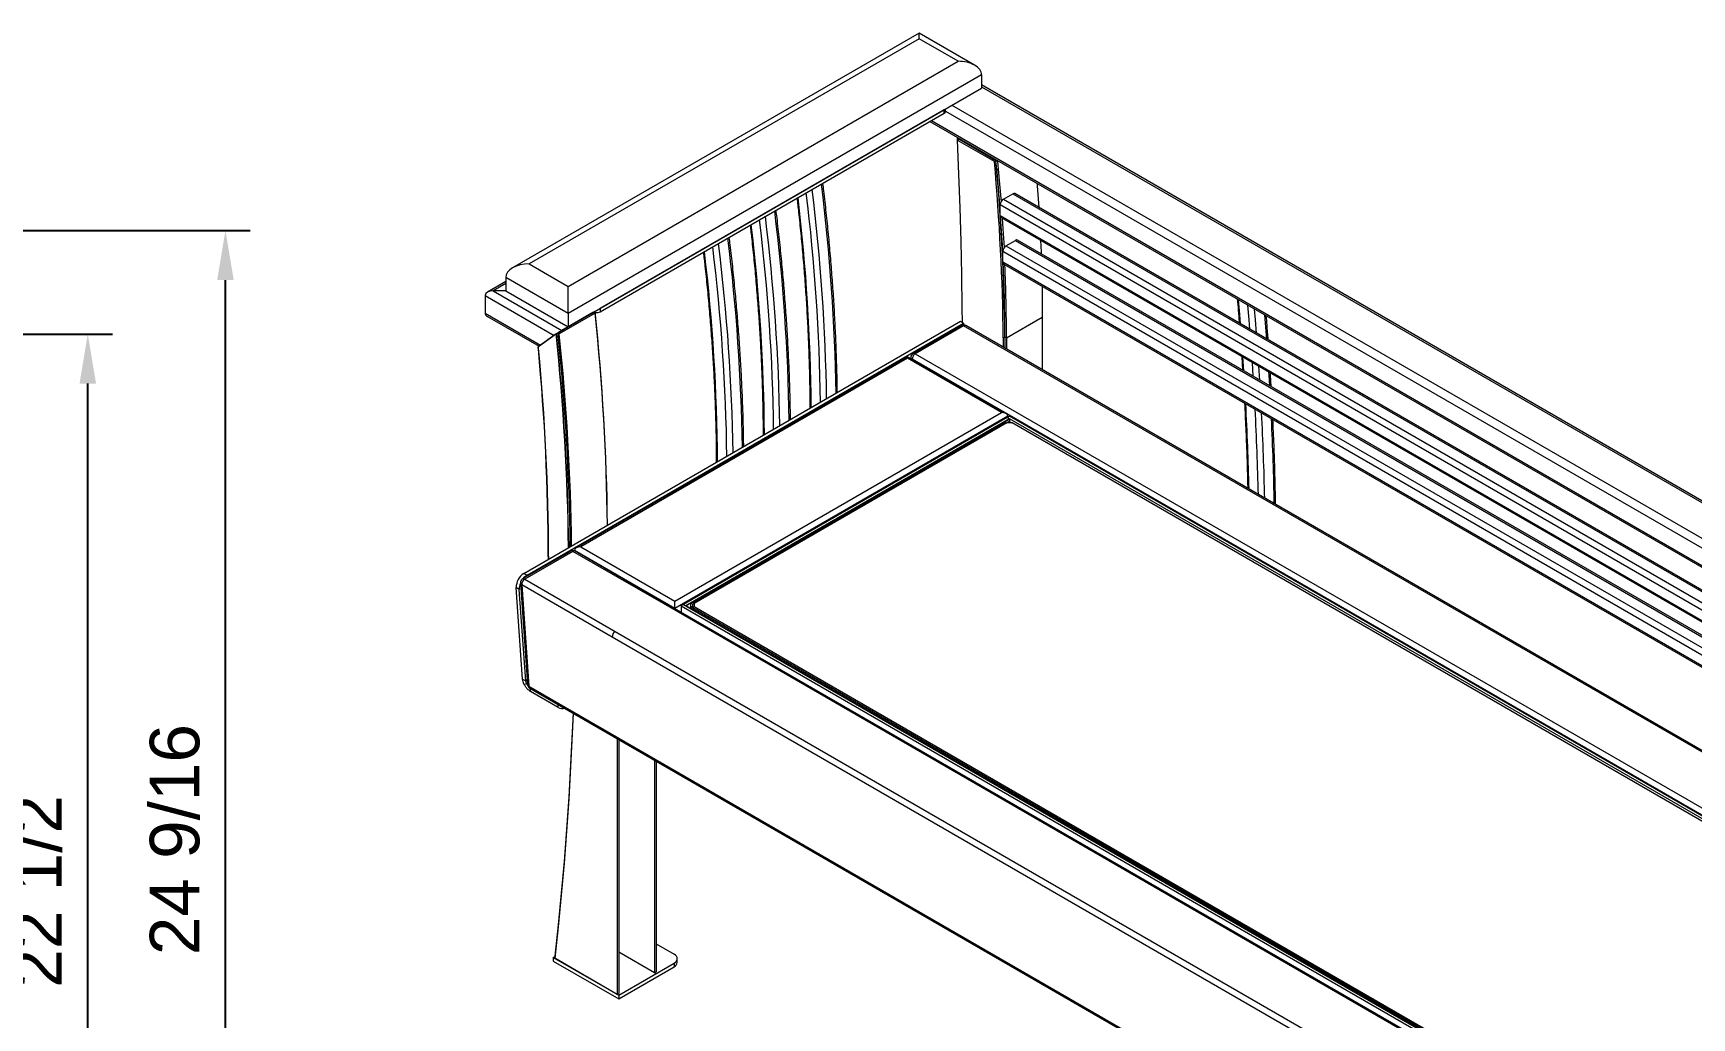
# Model space of a CAD drawing. Header units: inches. Extents: x -1 to 190, y -8 to 118.
# Drawn here: x 125.17 to 158.62, y 49.13 to 68.98 of the extents above; entities that cross this region are included whole.
import ezdxf

# ---------------------------------------------------------------- set-up
doc = ezdxf.new("R2010")
doc.units = ezdxf.units.IN
doc.layers.add('ZANO_R', color=7, linetype='Continuous', lineweight=0)
doc.layers.add('ZANO_W', color=1, linetype='Continuous', lineweight=0)
doc.styles.get("Standard").update_dxf_attribs({"font": 'ARIALUNI.TTF'})
doc.dimstyles.new('amerykanie', dxfattribs={"dimtxt": 50, "dimasz": 50, "dimexe": 0.5, "dimexo": 0.5, "dimgap": 1, "dimtad": 1, "dimdec": 0, "dimzin": 0, "dimlunit": 5, "dimtxsty": 'Standard', "dimcen": 0.09, "dimclrd": 1, "dimclre": 1, "dimclrt": 1, "dimazin": 0, "dimtfac": 1, "dimtdec": 0, "dimtmove": 0, "dimatfit": 3, "dimfxl": 1, "dimtzin": 0, "dimarcsym": 1})

# ---------------------------------------------------------------- blocks, each defined once
blk = doc.blocks.new('*D373')
at = {"layer": 'ZANO_W', "color": 1, "lineweight": -2}
for p, q in [((116.662, 62.918), (126.772, 62.918)), ((126.272, 41.444), (126.272, 61.918)), ((116.662, 40.444), (126.772, 40.444))]:
    blk.add_line(p, q, dxfattribs=at)
at = {"layer": 'ZANO_W', "color": 1}
for points in [[(126.438, 61.918), (126.105, 61.918), (126.272, 62.918)], [(126.105, 41.444), (126.438, 41.444), (126.272, 40.444)]]:
    blk.add_solid(points, dxfattribs=at)
at = {"layer": 'ZANO_W', "color": 1, "insert": (125.253, 51.681), "char_height": 1, "attachment_point": 5, "rotation": 90}
blk.add_mtext('22 1/2', dxfattribs=at)
blk = doc.blocks.new('*D375')
at = {"layer": 'ZANO_W', "color": 1, "lineweight": -2}
for p, q in [((121.414, 65.005), (129.548, 65.005)), ((129.048, 41.444), (129.048, 64.005)), ((116.662, 40.444), (129.548, 40.444))]:
    blk.add_line(p, q, dxfattribs=at)
at = {"layer": 'ZANO_W', "color": 1}
for points in [[(129.215, 64.005), (128.881, 64.005), (129.048, 65.005)], [(128.881, 41.444), (129.215, 41.444), (129.048, 40.444)]]:
    blk.add_solid(points, dxfattribs=at)
at = {"layer": 'ZANO_W', "color": 1, "insert": (128.029, 52.724), "char_height": 1, "attachment_point": 5, "rotation": 90}
blk.add_mtext('24 9/16', dxfattribs=at)

msp = doc.modelspace()

# ---------------------------------------------------------------- linework, layer by layer
at = {"layer": 'ZANO_R'}
for p, q in [((143.03675, 68.98348), (134.83953, 64.25133)), ((144.15671, 68.33694), (143.03675, 68.98348)), ((143.03675, 68.87067), (135.17313, 64.3311)), ((143.82311, 68.41672), (143.03675, 68.87067)), ((135.95949, 63.87715), (143.82311, 68.41672)), ((144.29492, 68.1443), (135.95949, 63.33235)), ((144.29492, 68.1443), (144.29492, 67.87551)), ((188.26925, 42.55618), (144.29493, 67.94202)), ((135.95949, 63.06357), (144.29492, 67.87551)), ((144.29493, 67.90291), (188.23538, 42.53662)), ((136.6076, 63.43771), (143.5433, 67.44161)), ((136.6076, 63.36506), (143.5433, 67.36896)), ((143.5433, 67.36896), (143.5433, 67.44161)), ((143.56936, 67.40528), (143.56936, 67.45665)), ((143.56936, 67.41384), (187.44901, 42.08266)), ((143.69586, 67.52968), (187.61259, 42.17709)), ((143.25301, 67.20138), (187.10683, 41.88512)), ((143.2869, 67.22094), (187.14071, 41.90468)), ((143.80401, 66.8643), (143.82047, 66.8738)), ((143.80401, 66.8643), (143.80575, 66.82892)), ((143.83552, 66.84611), (143.80401, 66.8643)), ((143.80407, 66.82795), (143.83552, 66.84611)), ((144.55573, 66.39402), (143.80407, 66.82795)), ((143.83552, 66.84611), (143.85198, 66.85561)), ((144.58719, 66.41218), (143.83552, 66.84611)), ((144.55573, 66.39402), (144.58719, 66.41218)), ((144.58755, 66.40813), (144.60733, 66.41955)), ((144.61831, 66.39421), (144.58759, 66.40765)), ((144.59606, 66.42606), (144.59656, 66.41333)), ((144.59607, 66.42605), (144.59657, 66.41334)), ((144.60302, 66.24321), (144.60387, 66.22031)), ((144.60305, 66.24288), (144.6039, 66.21991)), ((144.61831, 66.39421), (144.63477, 66.40371)), ((144.73795, 65.63501), (144.92667, 65.74396)), ((144.73795, 65.63501), (186.49263, 41.53055)), ((144.92667, 65.74396), (186.68135, 41.6395)), ((186.70741, 41.65454), (144.97115, 65.74837)), ((144.67504, 65.30812), (144.67504, 65.52605)), ((144.67504, 65.52605), (186.3668, 41.45791)), ((144.67504, 65.30812), (186.17804, 41.34894)), ((144.69347, 65.26739), (186.15198, 41.3339)), ((144.72626, 64.37049), (144.72626, 64.58842)), ((144.72626, 64.58842), (185.58031, 41.00388)), ((144.78917, 64.69738), (144.9779, 64.80633)), ((144.78917, 64.69738), (185.70614, 41.07652)), ((144.9779, 64.80633), (185.89487, 41.18547)), ((185.92092, 41.20051), (145.02238, 64.81074)), ((135.17313, 64.3311), (135.95949, 63.87715)), ((144.72626, 64.37049), (185.39155, 40.89491)), ((144.74469, 64.32975), (185.36549, 40.87987)), ((134.70131, 63.97593), (134.33117, 63.76225)), ((134.70131, 63.93682), (134.44681, 63.7899)), ((135.95949, 63.33235), (134.70131, 64.05868)), ((134.70131, 64.05868), (134.70131, 63.7899)), ((134.28325, 63.69546), (134.28325, 63.3395)), ((134.28325, 63.69546), (135.67799, 62.89029)), ((134.70131, 63.7899), (134.44681, 63.7899)), ((134.44681, 63.7899), (135.83224, 62.99011)), ((134.70131, 63.7899), (135.95949, 63.06357)), ((134.28325, 63.3395), (135.40486, 62.69201)), ((134.33117, 63.27272), (135.37484, 62.67022)), ((136.47253, 63.34995), (135.75413, 62.93522)), ((136.50373, 63.33651), (135.78028, 62.91887)), ((136.41881, 63.32334), (135.79601, 62.96381)), ((136.45504, 63.34964), (135.83224, 62.99011)), ((135.95949, 63.33235), (135.95949, 63.06357)), ((136.4188, 63.32333), (136.42261, 63.32113)), ((136.47227, 63.35467), (136.43952, 63.33089)), ((136.47227, 63.35467), (136.50373, 63.37283)), ((136.47277, 63.34984), (136.47227, 63.35467)), ((136.47253, 63.34995), (136.50373, 63.33651)), ((136.49164, 63.36762), (136.48891, 63.36919)), ((136.6076, 63.43771), (136.6076, 63.36506)), ((144.79863, 62.83948), (145.52209, 63.25712)), ((145.52207, 63.2932), (145.52209, 63.29321)), ((145.52209, 63.29321), (145.52209, 63.25712)), ((145.52209, 63.25712), (145.52209, 62.19769)), ((150.04677, 62.81828), (150.00922, 63.30111)), ((135.06747, 58.0926), (143.87139, 63.175)), ((135.13038, 58.05629), (143.9343, 63.13868)), ((135.71737, 62.91887), (135.35584, 62.65643)), ((135.72213, 62.92233), (135.36061, 62.65988)), ((135.67799, 62.89029), (135.40486, 62.69201)), ((135.72213, 62.92233), (135.75358, 62.94049)), ((135.75468, 62.92989), (135.78028, 62.91887)), ((136.02871, 63.09814), (136.03252, 63.09594)), ((136.1105, 63.14535), (136.11431, 63.14315)), ((143.88982, 63.08862), (142.91473, 62.52572)), ((143.9343, 63.08422), (142.95921, 62.52131)), ((143.87139, 63.175), (143.9343, 63.13868)), ((143.9343, 63.13868), (143.9343, 63.10054)), ((183.88151, 40.02318), (143.9343, 63.08422)), ((183.90757, 40.03822), (143.97878, 63.08862)), ((144.73572, 62.83925), (144.76718, 62.85741)), ((144.73572, 62.83925), (144.73572, 62.65165)), ((144.79863, 62.83948), (144.76718, 62.85764)), ((144.76718, 62.85764), (144.76718, 62.63349)), ((144.76718, 62.85741), (144.76718, 62.63349)), ((144.79863, 62.83948), (144.79863, 62.61533)), ((142.80194, 62.46067), (136.12327, 58.60516)), ((142.80194, 62.43059), (136.21223, 58.62643)), ((144.78918, 61.31347), (142.80194, 62.46067)), ((144.70021, 61.33474), (142.80194, 62.43059)), ((142.87024, 62.44867), (142.87024, 62.42124)), ((182.7806, 39.38764), (142.8963, 62.41235)), ((142.8963, 62.41235), (142.8963, 62.4062)), ((142.95921, 62.52131), (182.90642, 39.46028)), ((149.54331, 62.46763), (149.56168, 62.19026)), ((149.5869, 62.17569), (149.56859, 62.45304)), ((149.77618, 62.06642), (149.75795, 62.34372)), ((149.90691, 61.99096), (149.88906, 62.26803)), ((138.11051, 57.53058), (144.70021, 61.33474)), ((144.82603, 61.26209), (138.11051, 57.3853)), ((144.81519, 61.23198), (138.28838, 57.46414)), ((144.81519, 61.23198), (144.86237, 61.25922)), ((144.86237, 61.20475), (144.81519, 61.23198)), ((182.7177, 39.35133), (144.81519, 61.23198)), ((144.82603, 61.26209), (144.82603, 61.23824)), ((182.76488, 39.37857), (144.86237, 61.25922)), ((144.86237, 61.20475), (138.33557, 57.4369)), ((138.33557, 57.4369), (144.81519, 61.17751)), ((144.75228, 61.12303), (138.42993, 57.47322)), ((144.80867, 61.12581), (138.49935, 57.48352)), ((144.80386, 61.12303), (144.75228, 61.12303)), ((144.75228, 61.09326), (144.75228, 61.12303)), ((144.91607, 61.12581), (144.80867, 61.12581)), ((144.81519, 61.17751), (144.90474, 61.12581)), ((144.86237, 61.20475), (144.86237, 61.15027)), ((182.67618, 39.32736), (144.91607, 61.12581)), ((136.01048, 58.53998), (135.04053, 57.98004)), ((138.11051, 57.3853), (136.08641, 58.55379)), ((136.08641, 58.55379), (136.08641, 58.54615)), ((137.92379, 57.4868), (136.09944, 58.53998)), ((136.21223, 58.62643), (138.11051, 57.53058)), ((136.05496, 58.53557), (135.08501, 57.97564)), ((135.5591, 58.52237), (135.55913, 58.47181)), ((135.55913, 58.47181), (135.55913, 58.37643)), ((135.55917, 58.47178), (135.55913, 58.47181)), ((135.55919, 58.43546), (135.55919, 58.37647)), ((135.56395, 58.43892), (135.56395, 58.37922)), ((137.87932, 57.48239), (136.05496, 58.53557)), ((134.99627, 57.89669), (135.14137, 55.85147)), ((135.06747, 58.0926), (135.13038, 58.05629)), ((135.08501, 57.97564), (136.90937, 56.92246)), ((134.97359, 57.76991), (134.91068, 57.80623)), ((135.04153, 55.96185), (134.91068, 57.80623)), ((135.10444, 55.92553), (134.97359, 57.76991)), ((135.0223, 57.86109), (135.1674, 55.81586)), ((136.84666, 56.80791), (135.0223, 57.86109)), ((177.61731, 34.54214), (137.87932, 57.48239)), ((177.66179, 34.54654), (137.92379, 57.4868)), ((138.11051, 57.3853), (138.11051, 57.37901)), ((138.28838, 57.46414), (138.24121, 57.4369)), ((138.24121, 57.4369), (177.57501, 34.72998)), ((138.24121, 57.4369), (138.24121, 57.30356)), ((138.33557, 57.4369), (138.28838, 57.46414)), ((138.28838, 57.46414), (177.62219, 34.75722)), ((177.52783, 34.81169), (138.33557, 57.4369)), ((138.42993, 57.47322), (138.42993, 57.40059)), ((138.42993, 57.40059), (177.46492, 34.86617)), ((138.47711, 57.42781), (138.42994, 57.40058)), ((138.47711, 57.47068), (138.49935, 57.48352)), ((138.47711, 57.39804), (138.47711, 57.47068)), ((138.47711, 57.39804), (138.49936, 57.42152)), ((177.5077, 34.86617), (138.47711, 57.39804)), ((138.47711, 57.39804), (138.47711, 57.37335)), ((138.49935, 57.48352), (138.49936, 57.42152)), ((138.49936, 57.42152), (177.52132, 34.89462)), ((136.90937, 56.92246), (176.64737, 33.9822)), ((176.58466, 33.86765), (136.84666, 56.80791)), ((135.04153, 55.96185), (135.10444, 55.92553)), ((135.12603, 55.86379), (135.0742, 55.85253)), ((135.13487, 55.9431), (135.10444, 55.92553)), ((135.1674, 55.81586), (178.55411, 30.76924)), ((135.18563, 55.78072), (178.57235, 30.7341)), ((135.2027, 55.70985), (135.2027, 55.77087)), ((135.76101, 55.38754), (135.2027, 55.70985)), ((135.76101, 55.38754), (135.76101, 55.44856)), ((136.94703, 54.76388), (136.94703, 49.60467)), ((136.97849, 54.74572), (136.97849, 49.62283)), ((137.70194, 54.32808), (137.70194, 50.04047)), ((137.73339, 54.30993), (137.73339, 50.05863)), ((137.73339, 50.62153), (138.09512, 50.41271)), ((135.6574, 50.34916), (135.6923, 50.36931)), ((135.6574, 50.34916), (135.6574, 50.27652)), ((135.6574, 50.34916), (136.97849, 49.58651)), ((135.6574, 50.27652), (136.97849, 49.51387)), ((136.94703, 49.60467), (135.68909, 50.33087)), ((135.68932, 50.37145), (135.69332, 50.36858)), ((137.70194, 50.04047), (136.97849, 50.45811)), ((136.97849, 49.58651), (138.09512, 50.23113)), ((138.09512, 50.23113), (138.09512, 50.15849)), ((138.16027, 50.24928), (138.16027, 50.32192)), ((136.97849, 49.51387), (138.09512, 50.15849)), ((137.70194, 50.04047), (137.73339, 50.05863)), ((136.94703, 49.60467), (136.97849, 49.62283)), ((136.97849, 49.58651), (136.97849, 49.51387))]:
    msp.add_line(p, q, dxfattribs=at)
at = {"layer": 'ZANO_R', "flags": 128}
for points in [[(143.03675, 68.87067), (143.03675, 68.9039), (143.03675, 68.93189), (143.03675, 68.95417), (143.03675, 68.97036), (143.03675, 68.98019), (143.03675, 68.98348)], [(143.80407, 66.82795), (143.83498, 66.14392), (143.86013, 65.4629), (143.87951, 64.78495), (143.89311, 64.11014), (143.90094, 63.43855), (143.90251, 63.15703)], [(144.61831, 66.39421), (144.66054, 65.94022), (144.69005, 65.58181)], [(145.41715, 65.95205), (145.4206, 65.90643), (145.45072, 65.47152)], [(144.71394, 65.25557), (144.72815, 65.04001), (144.75015, 64.65919)], [(145.48665, 64.80949), (145.4967, 64.56846), (145.49792, 64.53621)], [(135.95949, 63.33235), (135.9595, 63.37024), (135.95949, 63.41214), (135.95949, 63.45734), (135.95949, 63.50505), (135.95949, 63.55448), (135.95949, 63.60476), (135.95949, 63.65504), (135.95949, 63.70446), (135.9595, 63.75218), (135.95949, 63.79737), (135.95949, 63.83927), (135.95949, 63.87715)], [(145.51621, 63.88436), (145.51927, 63.69111), (145.52209, 63.25712)], [(149.51915, 63.12286), (149.50395, 63.31103), (149.47887, 63.60727)], [(149.70874, 63.01342), (149.69361, 63.20153), (149.66864, 63.49772)], [(149.84079, 62.93719), (149.81974, 63.20134), (149.80138, 63.42109)], [(135.35825, 62.62158), (135.3569, 62.64109), (135.35584, 62.65643)], [(135.36302, 62.62503), (135.36167, 62.64455), (135.36061, 62.65988)], [(142.80194, 62.43059), (142.80194, 62.4421), (142.80194, 62.45105), (142.80194, 62.45718), (142.80194, 62.46028), (142.80194, 62.46067)], [(150.10924, 61.87416), (150.09607, 62.09294), (150.09246, 62.15061)], [(138.11051, 57.3853), (138.11051, 57.40087), (138.11051, 57.41863), (138.11051, 57.4379), (138.11051, 57.45794), (138.11051, 57.47798), (138.11051, 57.49726), (138.11051, 57.51502), (138.11051, 57.53058)], [(136.05893, 55.27657), (136.04139, 54.85626), (136.00891, 54.19787), (135.97047, 53.54334), (135.92608, 52.89274), (135.87574, 52.24612), (135.81946, 51.60356), (135.75724, 50.96512), (135.68909, 50.33087)], [(136.05757, 55.27735), (136.04145, 54.89352), (136.00898, 54.23561), (135.97056, 53.58156), (135.92619, 52.93143), (135.87587, 52.28529), (135.81962, 51.6432), (135.75743, 51.00523), (135.68932, 50.37145)], [(138.09512, 50.23113), (138.12278, 50.25059), (138.14333, 50.27279), (138.15599, 50.29687), (138.16027, 50.32192), (138.15599, 50.34697), (138.14334, 50.37106), (138.12278, 50.39326), (138.09512, 50.41271)]]:
    msp.add_lwpolyline(points, dxfattribs=at)
at = {"layer": 'ZANO_R'}
for centre, radius, start, end in [((143.52484, 67.40972), 0.04474, 294.372591, 354.307925), ((99.02148, 62.30651), 45.71735, 0.667686, 5.129571), ((99.05294, 62.32467), 45.71735, 0.667686, 5.129571), ((106.58155, 62.64305), 38.19154, 4.106679, 5.584085), ((102.41104, 61.13748), 38.95469, 0.865571, 7.082164), ((102.65569, 61.16424), 38.20599, 0.409002, 6.768574), ((102.35116, 61.03999), 38.69976, 0.747509, 7.010178), ((102.22231, 61.02853), 38.95469, 0.865571, 7.082164), ((144.81162, 65.51984), 0.13672, 122.605972, 177.394028), ((144.95273, 65.70759), 0.04474, 65.690305, 125.618349), ((101.27867, 60.48378), 38.95469, 0.865571, 7.082164), ((101.4674, 60.59273), 38.95469, 0.865571, 7.082164), ((144.71864, 65.30331), 0.04386, 173.707199, 234.98289), ((108.17977, 62.75562), 36.58936, 2.773785, 3.954357), ((101.71206, 60.61949), 38.20599, 0.409002, 6.768574), ((101.40753, 60.49525), 38.69976, 0.747509, 7.010178), ((100.76843, 60.07474), 38.20599, 0.409002, 6.768574), ((100.46389, 59.9505), 38.69976, 0.747509, 7.010178), ((100.33504, 59.93903), 38.95469, 0.865571, 7.082164), ((100.52377, 60.04798), 38.95469, 0.865571, 7.082164), ((144.86285, 64.5822), 0.13673, 122.607096, 177.39389), ((145.00396, 64.76995), 0.04475, 65.69375, 125.614904), ((144.76986, 64.36568), 0.04387, 173.70796, 234.979842), ((110.32469, 62.84663), 34.44249, 0.018315, 2.483057), ((110.31268, 62.82844), 34.48595, 0.018341, 2.474179), ((90.55968, 58.55909), 46.19553, 0.627878, 5.981278), ((90.53833, 58.52108), 46.21695, 0.674457, 5.980614), ((136.54409, 63.49009), 0.14023, 254.046514, 296.929883), ((89.77332, 58.10513), 46.19553, 0.627878, 5.981278), ((89.77872, 58.10864), 46.19489, 0.626953, 5.9813), ((89.81018, 58.1268), 46.19489, 0.626953, 5.9813), ((89.81488, 58.10344), 46.21695, 0.674457, 5.980614), ((143.9343, 63.01158), 0.08897, 60.002688, 119.997312), ((143.90824, 63.04784), 0.04475, 54.383585, 114.306046), ((143.96036, 63.04785), 0.04474, 65.690305, 125.618349), ((90.64911, 58.37767), 44.91011, 0.073724, 5.422415), ((90.65404, 58.38114), 44.90994, 0.073707, 5.422418), ((142.95921, 62.44867), 0.08897, 119.997312, 180), ((142.91477, 62.45311), 0.04474, 185.693425, 245.625822), ((143.03289, 62.40614), 0.13672, 122.605908, 177.395078), ((142.93315, 62.48493), 0.04475, 54.383585, 114.306046), ((91.48894, 58.44567), 58.21741, 1.3242895, 3.0192824), ((91.41067, 58.33649), 58.48441, 1.3184335, 3.0055058), ((91.72052, 58.34665), 58.3002, 1.24028, 2.9312707), ((92.33358, 58.47019), 57.87564, 1.0167077, 2.7160369), ((136.05496, 58.46293), 0.08897, 60.002688, 119.997312), ((136.0289, 58.49919), 0.04475, 54.383585, 114.306046), ((136.08102, 58.4992), 0.04474, 65.690305, 125.618349), ((135.24785, 57.80773), 0.33718, 122.343034, 180.255608), ((135.26297, 57.77944), 0.28954, 156.950089, 181.886013), ((135.08501, 57.90299), 0.08897, 119.997312, 184.058066), ((135.04229, 57.90302), 0.04645, 187.824306, 244.512811), ((135.15717, 57.86169), 0.13487, 122.344015, 180.255993), ((135.05895, 57.93926), 0.04475, 54.383585, 114.306046), ((135.28306, 57.80488), 0.29414, 121.271646, 141.876614), ((137.90537, 57.44602), 0.04474, 65.690305, 125.618349), ((136.98153, 56.80851), 0.13487, 122.344015, 180.255993), ((135.23011, 55.85777), 0.08897, 184.058066, 240.002688), ((135.18739, 55.85779), 0.04645, 187.814271, 244.508344), ((135.20914, 55.81522), 0.04175, 179.114989, 235.727895), ((135.8401, 55.54072), 0.17239, 242.693923, 286.183565), ((138.04895, 50.26038), 0.11187, 294.37448, 354.30412)]:
    msp.add_arc(centre, radius, start, end, dxfattribs=at)
for centre, major_axis, ratio, start_param, end_param in [((143.82311, 68.1443), (0.47182, 0), 0.57738155, 0, 1.57079633), ((135.17313, 64.05869), (0.47182, 0), 0.57738155, 1.57079633, 3.14159265), ((134.44681, 63.69546), (0.16356, 0), 0.57738155, 1.57079633, 3.14159265), ((134.44681, 63.69546), (0.16356, 0), 0.57738155, 1.57079633, 3.14159265), ((134.44681, 63.3395), (0.16356, 0), 0.57738155, 3.14159265, 3.92707208), ((134.44681, 63.3395), (0.16356, 0), 0.57738155, 3.14159265, 3.92707208), ((136.38258, 63.29704), (0.0546, 0.03523), 0.05216147, 5.70814447, 7.09527379), ((136.38258, 63.29704), (0.10921, 0.07045), 0.05216147, 6.09885395, 7.09527379), ((135.75978, 62.9375), (0.10921, 0.07045), 0.05216147, 0.81208848, 1.80850832), ((135.75978, 62.9375), (0.0546, 0.03523), 0.05216147, 0.81208848, 1.64548785), ((144.70022, 61.26209), (0.12582, 0), 0.57738155, 0, 1.57079633), ((136.21223, 58.55379), (0.12582, 0), 0.57738155, 1.57079633, 3.14159265)]:
    msp.add_ellipse(centre, major_axis=major_axis, ratio=ratio, start_param=start_param, end_param=end_param, dxfattribs=at)
for points, knots in [([(141.38701, 61.7408), (141.38635, 61.80346), (141.3842, 62.00535), (141.37528, 62.34942), (141.36044, 62.77278), (141.34035, 63.19887), (141.31536, 63.62741), (141.2854, 64.05837), (141.25048, 64.49165), (141.21064, 64.92716), (141.16572, 65.36489), (141.1272, 65.70832), (141.10302, 65.90606), (141.09683, 65.95665)], [0, 0, 0, 0, 0.04595112, 0.14805949, 0.25016778, 0.35227521, 0.45438159, 0.55648774, 0.65859286, 0.76069719, 0.86280096, 0.96490383, 1, 1, 1, 1]), ([(140.57387, 65.65475), (140.5846, 65.56264), (140.61228, 65.32484), (140.65138, 64.94369), (140.69177, 64.51114), (140.72703, 64.08094), (140.7574, 63.65305), (140.78281, 63.22759), (140.80328, 62.80464), (140.81883, 62.38425), (140.82924, 61.96664), (140.834, 61.64613), (140.83451, 61.46529), (140.83463, 61.42191)], [0, 0, 0, 0, 0.06355492, 0.16408428, 0.26461242, 0.36513968, 0.46566592, 0.56619153, 0.66671587, 0.76723991, 0.86776305, 0.96828574, 1, 1, 1, 1]), ([(140.44338, 61.19605), (140.44271, 61.25871), (140.44057, 61.46061), (140.43165, 61.80467), (140.4168, 62.22803), (140.39672, 62.65412), (140.37173, 63.08266), (140.34177, 63.51362), (140.30685, 63.9469), (140.26701, 64.38241), (140.22209, 64.82014), (140.18357, 65.16357), (140.15938, 65.36131), (140.1532, 65.4119)], [0, 0, 0, 0, 0.04595112, 0.1480595, 0.25016778, 0.35227522, 0.45438159, 0.55648774, 0.65859286, 0.76069719, 0.86280096, 0.96490383, 1, 1, 1, 1]), ([(139.63023, 65.11), (139.64096, 65.01789), (139.66865, 64.78009), (139.70774, 64.39895), (139.74814, 63.9664), (139.78339, 63.53619), (139.81376, 63.1083), (139.83918, 62.68284), (139.85965, 62.25989), (139.87519, 61.8395), (139.88561, 61.42189), (139.89036, 61.10137), (139.89088, 60.92054), (139.891, 60.87717)], [0, 0, 0, 0, 0.06355492, 0.16408428, 0.26461242, 0.36513968, 0.46566592, 0.56619153, 0.66671587, 0.76723991, 0.86776305, 0.96828574, 1, 1, 1, 1]), ([(138.6866, 64.56525), (138.69733, 64.47314), (138.72502, 64.23535), (138.76411, 63.8542), (138.8045, 63.42165), (138.83976, 62.99144), (138.87013, 62.56355), (138.89555, 62.13809), (138.91601, 61.71514), (138.93156, 61.29475), (138.94198, 60.87715), (138.94673, 60.55663), (138.94724, 60.37579), (138.94737, 60.33242)], [0, 0, 0, 0, 0.06355492, 0.16408428, 0.26461242, 0.36513968, 0.46566592, 0.56619153, 0.66671587, 0.76723991, 0.86776305, 0.96828574, 1, 1, 1, 1]), ([(139.49974, 60.6513), (139.49908, 60.71396), (139.49693, 60.91586), (139.48801, 61.25992), (139.47317, 61.68328), (139.45308, 62.10938), (139.4281, 62.53791), (139.39813, 62.96887), (139.36321, 63.40215), (139.32337, 63.83766), (139.27845, 64.2754), (139.23994, 64.61882), (139.21575, 64.81657), (139.20956, 64.86715)], [0, 0, 0, 0, 0.045951121, 0.148059494, 0.250167776, 0.352275216, 0.454381593, 0.556487735, 0.658592859, 0.760697189, 0.862800964, 0.964903834, 1, 1, 1, 1]), ([(149.45407, 63.62159), (149.46748, 63.46903), (149.48172, 63.30718), (149.49376, 63.14636), (149.49445, 63.13713)], [0, 0, 0, 0, 0.94256632, 1, 1, 1, 1]), ([(150.07615, 62.80131), (150.06911, 62.90094), (150.05777, 63.06132), (150.04423, 63.22272), (150.0391, 63.28386)], [0, 0, 0, 0, 0.62123922, 1, 1, 1, 1]), ([(150.13786, 61.85763), (150.13503, 61.91086), (150.13016, 62.00265), (150.12402, 62.09506), (150.12143, 62.13389)], [0, 0, 0, 0, 0.579876606, 1, 1, 1, 1]), ([(149.60039, 61.52661), (149.60893, 61.35672), (149.6264, 61.00893), (149.64626, 60.48663), (149.65924, 60.08299), (149.66369, 59.85711), (149.6647, 59.80622)], [0, 0, 0, 0, 0.29421748, 0.60230318, 0.91038706, 1, 1, 1, 1]), ([(150.2266, 59.48184), (150.22429, 59.61481), (150.21895, 59.92345), (150.20447, 60.41107), (150.18875, 60.84962), (150.17615, 61.11239), (150.17212, 61.19657)], [0, 0, 0, 0, 0.23448928, 0.54424359, 0.85399688, 1, 1, 1, 1]), ([(135.0742, 55.85253), (135.06554, 55.87145), (135.04822, 55.90929), (135.04376, 55.94433), (135.04153, 55.96185)], [0, 0, 0, 0, 0.50000147, 1, 1, 1, 1]), ([(135.12603, 55.86379), (135.12057, 55.87448), (135.10965, 55.89588), (135.10618, 55.91564), (135.10444, 55.92553)], [0, 0, 0, 0, 0.49999926, 1, 1, 1, 1]), ([(135.14636, 55.83348), (135.14502, 55.83497), (135.13691, 55.84398), (135.13098, 55.85478), (135.12603, 55.86379)], [0, 0, 0, 0, 0.16513407, 1, 1, 1, 1]), ([(135.2027, 55.70985), (135.18566, 55.72127), (135.15159, 55.7441), (135.10611, 55.79596), (135.08436, 55.83452), (135.0742, 55.85253)], [0, 0, 0, 0, 0.34752564, 0.6951437, 1, 1, 1, 1])]:
    msp.add_open_spline(points, degree=3, knots=knots, dxfattribs=at)

# ---------------------------------------------------------------- dimensions: what is measured, and where the dimension line sits
at = {"layer": 'ZANO_W'}
for base, p1, p2, picture, middle in [((129.047894, 65.005187), (116.162416, 40.443741), (120.913766, 65.005187), '*D375', (128.028794, 52.724464)), ((126.2717, 62.91795), (116.16242, 40.44374), (116.16242, 62.91795), '*D373', (125.2526, 51.68084))]:
    dim = msp.add_linear_dim(base=base, p1=p1, p2=p2, angle=90, dimstyle='amerykanie', override={"dimtxt": 1, "dimasz": 1, "dimgap": 0.5, "dimdec": 4, "dimaunit": 1, "dimadec": 1, "dimtdec": 4, "dimtmove": 1, "dimfrac": 2}, dxfattribs=at)
    dim.commit()
    dim.dimension.update_dxf_attribs({"geometry": picture, "text_midpoint": middle})

doc.saveas('drawing.dxf')
